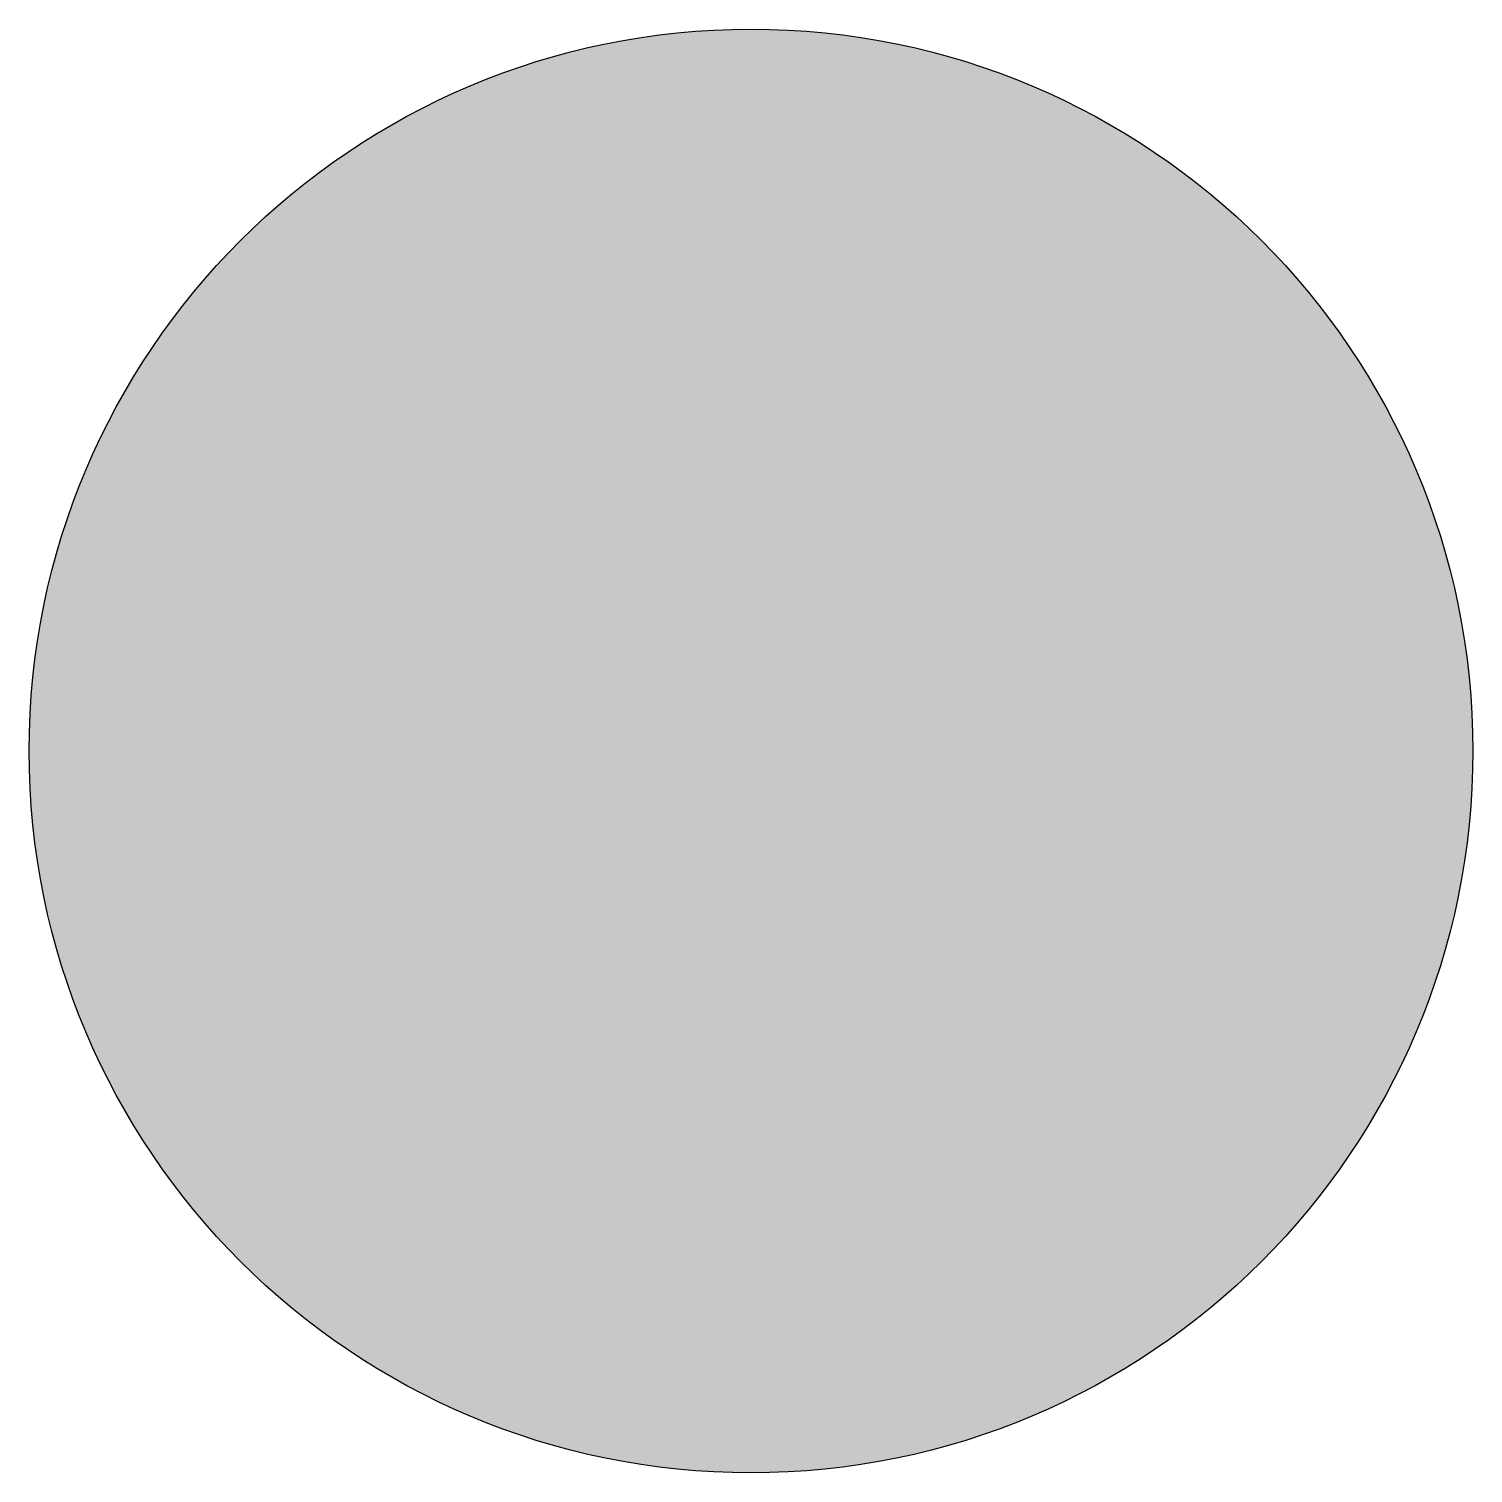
# Model space of a CAD drawing. Extents: x -5 to 5, y -5 to 5.
import ezdxf

# ---------------------------------------------------------------- set-up
doc = ezdxf.new("R2010")
doc.units = 0
doc.header["$LTSCALE"] = 0.2

msp = doc.modelspace()

# ---------------------------------------------------------------- hatches: boundary and pattern name
h = msp.add_hatch(color=256)
edge = h.paths.add_edge_path()
edge.add_arc((0, 0), 5, 0, 360)

# ---------------------------------------------------------------- linework, layer by layer
msp.add_circle((0, 0), 5)

doc.saveas('drawing.dxf')
